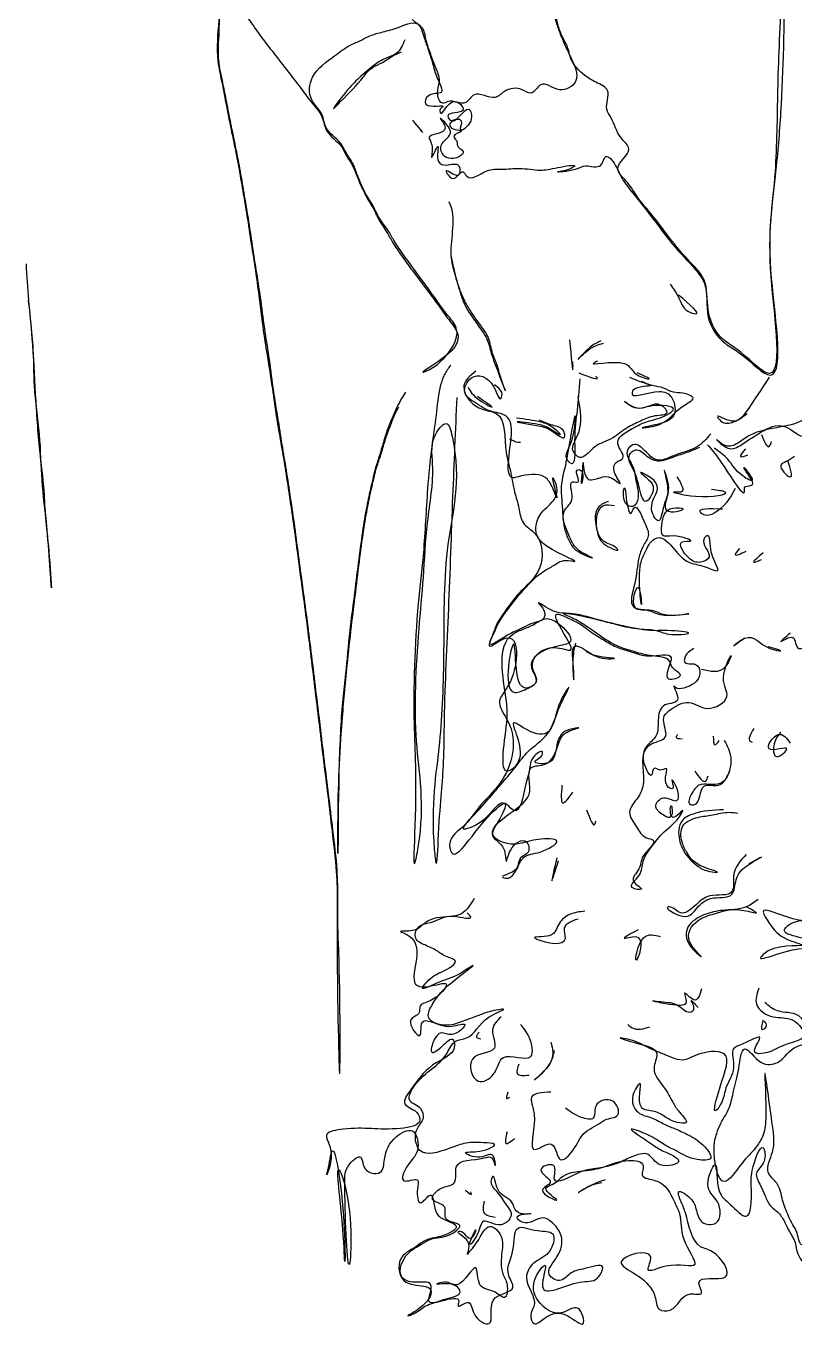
# Model space of a CAD drawing. Header units: metres. Extents: x 0 to 100, y -1 to 141.
# Drawn here: x 52.08 to 74.82, y -0.05 to 38.41 of the extents above; entities that cross this region are included whole.
import ezdxf

# ---------------------------------------------------------------- set-up
doc = ezdxf.new("R2010")
doc.units = ezdxf.units.M

msp = doc.modelspace()

# ---------------------------------------------------------------- linework, layer by layer
for points in [[(59.475, 51.7), (59.6, 51.05), (58.3, 51.025), (59.4, 50.9), (58.9, 50.825), (58.35, 50.25), (58.275, 49.55), (58.15, 46.925), (58.025, 44.625), (57.9, 41.4), (57.775, 38.575), (57.75, 37.375), (57.875, 36.7), (58, 36.05), (58.125, 35.425), (58.25, 34.825), (58.375, 34.175), (58.5, 33.45), (58.625, 32.7), (58.75, 31.875), (58.875, 31.075), (59, 30.1), (59.125, 29.175), (59.25, 28.4), (59.375, 27.575), (59.5, 26.725), (59.625, 26), (59.75, 25.25), (59.875, 24.425), (60, 23.575), (60.125, 22.625), (60.25, 21.7), (60.375, 20.75), (60.5, 19.75), (60.625, 18.725), (60.75, 17.7), (60.875, 16.65), (61, 15.65), (61.125, 14.6), (61.25, 13.4), (61.275, 11.5), (61.275, 11.025), (61.35, 7.425), (61.325, 11.025), (61.3, 11.725), (61.275, 13.425), (61.15, 14.625), (61.025, 15.675), (60.9, 16.675), (60.775, 17.725), (60.65, 18.75), (60.525, 19.775), (60.4, 20.775), (60.275, 21.725), (60.15, 22.65), (60.025, 23.6), (59.9, 24.45), (59.775, 25.275), (59.65, 26.025), (59.525, 26.825), (59.4, 27.6), (59.275, 28.55), (59.15, 29.35), (59.025, 30.275), (58.9, 31.1), (58.775, 31.9), (58.65, 32.725), (58.525, 33.475), (58.4, 34.2), (58.275, 34.85), (58.15, 35.45), (58.025, 36.075), (57.9, 36.725), (57.775, 37.4), (57.775, 38), (57.9, 40.775), (58.025, 43.725), (58.15, 46.3), (58.275, 48.9), (58.35, 50.325), (59.675, 50.75), (59.825, 50.425), (59.95, 50.175), (60.075, 49.875), (60.2, 49.525), (60.325, 49.125), (59.875, 48.775), (59.8, 48.475), (60, 48.2), (59.875, 48.4), (59.9, 48.7), (60.325, 48.9), (60.45, 48.525), (60.6, 48.2), (60.45, 48.625), (60.325, 49.225), (60.2, 49.625), (60.075, 50), (59.925, 50.3), (59.8, 50.575), (59.625, 51.075)], [(61.05, 46.5), (61.25, 46.1), (61.375, 45.775), (61.5, 45.4), (61.625, 45.1), (61.75, 44.75), (61.875, 44.425), (62, 44.025), (62.125, 43.625), (62.25, 43.25), (62.375, 42.825), (62.5, 42.425), (62.625, 41.975), (62.75, 41.525), (62.875, 41.05), (63, 40.575), (63.125, 40.125), (63.25, 39.675), (63.05, 39.85), (62.9, 40.125), (62.725, 40.425), (62.575, 40.7), (62.425, 40.975), (62.05, 41.025), (61.775, 41.025), (61.025, 41.2), (60.75, 41.025), (60.3, 41.25), (60.4, 41.125), (60.7, 40.8), (60.8, 40.475), (60.8, 40.075), (60.7, 40.45), (60.5, 40.8), (60.25, 41.075), (60.1, 41.35), (59.825, 41.6), (59.375, 41.525), (58.975, 41.075), (59.35, 40.8), (59.525, 40.525), (59.65, 40.225), (59.8, 39.725), (59.975, 39.625), (60.25, 39.375), (60.45, 38.725), (60.2, 38.7), (60.025, 39.075), (59.875, 39.35), (59.75, 39.6), (59.575, 39.9), (59.425, 40.225), (59.3, 40.5), (58.725, 40.8), (58.4, 40.45), (58.475, 40.025), (58.75, 39.6), (58.925, 39.275), (59.1, 39.05), (58.725, 39.4), (58.35, 39.825), (58.2, 39.2), (58.55, 38.725), (58.95, 38.2), (59.35, 37.675), (59.775, 37.125), (60.2, 36.575), (60.5, 36.175), (60.825, 35.725), (60.975, 35.3), (61.4, 34.85), (61.55, 34.575), (61.725, 34.3), (61.85, 34), (62, 33.65), (62.175, 33.3), (62.35, 33), (62.5, 32.7), (62.75, 32.3), (62.925, 32), (63.175, 31.625), (63.5, 31.175), (63.9, 30.65), (64.25, 30.175), (64.575, 29.725), (64.825, 29.35), (64.25, 28.475), (63.825, 28.175), (63.95, 28.225), (64.325, 28.475), (64.8, 29.475), (64.55, 29.85), (64.2, 30.325), (63.875, 30.775), (63.525, 31.25), (63.2, 31.7), (62.95, 32.075), (62.775, 32.375), (62.525, 32.725), (62.35, 33.075), (62.15, 33.4), (62, 33.7), (61.875, 34), (61.75, 34.325), (61.55, 34.65), (61.375, 34.95), (60.95, 35.4), (60.825, 35.8), (60.525, 36.225), (60.55, 36.9), (61.2, 37.525), (61.625, 37.825), (61.95, 37.975), (62.2, 38.1), (62.575, 38.225), (63.025, 38.35), (63.65, 38.475), (63.85, 38.075), (63.975, 37.7), (64.1, 37.3), (64.225, 36.9), (64.35, 36.45), (63.975, 36.35), (63.9, 36.1), (64.4, 36.025), (64.325, 35.95), (64.325, 35.85), (64.725, 36.175), (65, 35.925), (64.55, 35.75), (64.625, 35.625), (64.95, 35.8), (65.15, 35.95), (65.225, 35.6), (64.925, 35.35), (64.95, 35.6), (64.625, 35.55), (64.625, 35.425), (64.95, 35.3), (64.725, 35.15), (64.825, 34.975), (64.825, 34.9), (65, 34.7), (64.575, 34.5), (64.35, 34.875), (64.625, 35.3), (64.325, 35.675), (64.475, 35.4), (64.225, 35.225), (64, 35.125), (64.075, 34.9), (64.075, 34.525), (64.25, 34.85), (64.275, 34.4), (64.5, 34.3), (64.875, 34.275), (64.85, 34), (64.5, 34.125), (64.7, 33.9), (65, 34.1), (65.1, 33.975), (65.7, 34.125), (66.15, 34.175), (66.675, 34.2), (67.275, 34.15), (67.8, 34.225), (68.3, 34.275), (67.975, 34.125), (67.8, 34.1), (68.325, 34.175), (68.625, 34.275), (69.075, 34.3), (69.225, 34.55), (69.5, 34.3), (69.675, 33.95), (69.975, 33.525), (70.375, 33.025), (70.775, 32.5), (71.2, 31.95), (71.875, 31.2), (72.125, 30.825), (72.25, 29.8), (72.75, 29.025), (73.125, 28.775), (74, 28.1), (74.125, 30.95), (74.25, 34.075), (74.4, 35.85), (74.525, 40.1), (74.55, 41.6), (74.425, 39.45), (74.3, 36.5), (74.225, 34.1), (74.1, 31), (73.975, 28.15), (73.1, 28.85), (72.625, 29.2), (72.25, 30.025), (72.125, 30.9), (71.65, 31.5), (71.025, 32.25), (70.625, 32.775), (70.125, 33.4), (69.825, 33.825), (69.575, 34.2), (69.9, 34.775), (69.675, 35.1), (69.375, 35.7), (69.25, 35.95), (69.275, 36.5), (68.925, 36.75), (68.6, 36.95), (68.2, 37.425), (68.075, 37.825), (67.925, 38.125), (67.8, 38.475), (67.675, 39.125), (67.55, 40.3), (67.525, 41.325), (67.975, 41.275), (68.2, 41.55), (67.975, 42), (67.6, 41.975), (67.475, 42.875), (67.85, 43.05), (67.85, 43.2), (67.575, 42.925), (67.55, 43.1), (67.425, 41.95), (67.5, 40.8), (67.625, 39.275), (67.75, 38.525), (67.875, 38.175), (68, 37.875), (68.175, 37.5), (68.325, 36.775), (67.85, 36.525), (67.3, 36.675), (67, 36.425), (66.75, 36.525), (66.225, 36.475), (65.95, 36.3), (65.325, 36.375), (65.075, 36.15), (64.55, 36.175), (64.4, 36.125), (64.25, 36.375), (64.3, 36.775), (64.175, 37.225), (64.025, 37.625), (63.9, 38.025), (63.775, 38.375), (63.5, 38.675), (63.6, 38.85), (63.575, 38.95), (63.4, 39.3), (63.275, 39.7), (63.15, 40.15), (63.025, 40.6), (62.9, 41.075), (62.775, 41.55), (62.65, 42), (62.525, 42.45), (62.4, 42.875), (62.275, 43.275), (62.15, 43.65), (62.025, 44.05), (61.9, 44.45), (61.775, 44.775), (61.65, 45.125), (61.5, 45.525), (61.375, 45.85), (61.25, 46.2)], [(76.6, 44.675), (76.475, 42.05), (76.35, 39.325), (76.225, 35.85), (76.1, 32.6), (75.975, 29.275), (75.95, 27.85), (75.525, 27.3), (75.15, 26.825), (74.4, 26.55), (73.475, 26.3), (73.125, 26.075), (72.75, 26), (72.5, 26.175), (72.825, 25.925), (73.225, 26.025), (73.575, 26.25), (73.9, 26.45), (74.6, 26.525), (75.05, 26.3), (75.05, 26.55), (75.55, 27.125), (75.825, 27.525), (76.375, 28.15), (76.725, 28.45), (77.125, 28.75), (77.475, 28.975), (77.75, 29.1), (78.15, 29.225), (78.75, 29.45), (78.95, 28.725), (79.225, 28.3), (79.4, 28.6), (79.625, 28.95), (79.825, 29.1), (79.675, 28.825), (79.55, 28.55), (79.4, 28.225), (79.225, 27.9), (79, 27.525), (78.625, 27.025), (78.425, 26.725), (77.2, 25.425), (76.675, 25.25), (76.775, 24.95), (77.125, 25.3), (78.15, 26.325), (78.775, 27.075), (79.1, 27.525), (79.3, 27.875), (79.45, 28.175), (79.575, 28.45), (79.7, 28.7), (79.85, 29.05), (79.975, 29.325), (80.1, 29.575), (80.325, 29.925), (80.675, 30.4), (80.875, 30.675), (81.2, 30.9), (81.425, 30.25), (81.5, 29), (81.35, 28.425), (81.225, 28.1), (81.1, 27.825), (80.925, 27.525), (80.875, 27.3), (81.075, 27.625), (81.225, 27.925), (81.35, 28.225), (81.475, 28.65), (81.6, 29.5), (81.475, 30.4), (81.275, 31.15), (81.025, 30.875), (80.675, 30.65), (80.25, 30.2), (80.1, 29.95), (79.9, 29.6), (79.675, 29.275), (79.475, 28.95), (79.275, 28.625), (79, 28.825), (78.825, 29.7), (78.275, 29.375), (77.825, 29.25), (77.5, 29.125), (77.2, 28.95), (76.8, 28.65), (76.525, 28.45), (76.3, 28.225), (76.075, 29.875), (76.2, 33.2), (76.325, 36.5), (76.45, 39.9), (76.575, 42), (76.6, 43.525), (76.625, 44.525), (77, 44.525)], [(63.275, 38), (63.025, 37.6), (62.75, 37.475), (62.4, 37.275), (61.925, 36.875), (61.525, 36.45), (61.175, 35.975), (61.375, 36.175), (62.05, 36.9), (62.275, 37.15), (62.55, 37.3), (62.925, 37.525), (63.175, 37.65)], [(63.5, 35.625), (63.8, 35.275), (63.7, 35.4)], [(64.575, 33.225), (64.625, 33.1), (64.65, 31.55), (64.775, 31), (64.9, 30.575), (65.025, 30.225), (65.175, 29.95), (65.45, 29.55), (65.725, 29.1), (65.85, 28.675), (66, 28.275), (66.125, 27.925), (66.25, 27.625), (66.125, 27.975), (66, 28.4), (65.875, 28.725), (65.75, 29.175), (65.525, 29.55), (65.225, 29.975), (65.05, 30.275), (64.9, 30.625), (64.775, 31.05), (64.65, 31.6)], [(52.075, 31.375), (52.15, 30.3), (52.25, 29.175), (52.35, 27.525), (52.475, 25.85), (52.6, 24.65), (52.65, 23.875), (52.75, 22.875), (52.825, 21.8), (52.7, 23.5), (52.55, 24.975), (52.475, 26.325), (52.325, 27.775), (52.3, 28.625), (52.15, 30.3)], [(71.125, 30.775), (71.35, 30.425), (71.65, 29.975), (71.875, 29.9), (71.375, 30.45)], [(68.15, 29.125), (68.25, 28.275), (68.25, 28.475)], [(69.075, 29.1), (68.75, 28.9), (68.4, 28.55), (68.7, 28.825), (69.15, 29.025)], [(68.975, 28.5), (68.875, 28.45), (69.775, 28.425), (70.175, 28.075), (70.5, 27.975), (70.15, 28.15)], [(64.625, 28.375), (64.45, 28.1), (64.325, 27.75), (64.2, 26.9), (64.075, 25.975), (63.95, 24.725), (63.825, 22.825), (63.675, 21.325), (63.55, 17.775), (63.575, 14.75), (63.575, 13.65), (63.675, 14.125), (63.625, 17.25), (63.7, 20.575), (63.825, 22.1), (63.95, 23.725), (64.1, 25.45), (64.225, 26.4), (64.5, 26.65), (64.675, 26.275), (64.55, 23.075), (64.425, 19.925), (64.3, 17.225), (64.15, 14.05), (64.2, 13.65), (64.275, 14.5), (64.425, 16.65), (64.45, 17.875), (64.575, 21.175), (64.7, 24.5), (64.825, 27.425)], [(65.375, 28.2), (65.025, 27.775), (65.2, 27.325), (65.575, 27.075), (65.975, 26.95), (66.275, 25.8), (66.4, 25.25), (66.525, 24.625), (66.65, 24.15), (66.775, 23.725), (67.125, 23.4), (67.25, 22.35), (66.65, 21.625), (66.225, 21.075), (66, 20.725), (65.875, 20.4), (65.775, 20.075), (66.25, 20.3), (66.4, 19.025), (66.075, 18.375), (66.325, 17.85), (66.1, 16.025), (65.45, 15.275), (65.05, 14.775), (64.6, 14.2), (64.625, 14.025), (65.725, 15), (66.25, 15.4), (66.05, 14.9), (65.875, 14.45), (66.2, 14.075), (66.275, 13.7), (66.4, 14.025), (66.875, 14.275), (66.925, 13.975), (66.7, 13.8), (66.525, 13.425), (66.175, 13.225), (66.25, 13.2), (66.55, 13.4), (66.8, 13.825), (67.275, 13.975), (67.775, 14.3), (67.225, 14.35), (66.3, 14.225), (65.875, 14.5), (66.325, 15.075), (66.775, 15.425), (66.95, 15.675), (67.025, 16.475), (67.425, 16.575), (67.825, 17.175), (68.075, 17.525), (68.425, 17.65), (68.15, 17.6), (67.9, 17.45), (67.775, 17.15), (67.475, 16.6), (67.125, 16.65), (67.35, 16.875), (67.35, 16.925), (67.075, 16.775), (66.975, 16.475), (66.85, 15.95), (66.5, 15.2), (66.2, 15.425), (65.875, 15.2), (65.275, 14.725), (65.025, 14.65), (65.325, 15.075), (66.225, 16.1), (66.575, 16.525), (66.925, 16.95), (67.5, 17.475), (67.825, 18.2), (68, 18.575), (68.125, 18.85), (67.95, 18.575), (67.8, 18.225), (67.475, 17.5), (66.825, 17.625), (66.525, 17.8), (66.675, 16.775), (66.35, 16.375), (66.3, 17.925), (66.275, 18.5), (66.475, 20.425), (66.8, 20.575), (67.075, 20.7), (67.425, 20.875), (67.8, 20.75), (68.175, 20.2), (67.725, 20.05), (67.025, 19.425), (67.15, 19), (66.875, 18.825), (66.575, 19.4), (66.5, 20.125), (66.5, 18.7), (66.875, 18.8), (67.175, 19.025), (67.05, 19.45), (67.7, 20.025), (68.175, 19.95), (67.85, 20.675), (67.75, 21), (68.15, 20.875), (68.45, 20.725), (68.875, 20.425), (69.2, 20.225), (69.575, 20.025), (69.975, 19.9), (70.5, 19.775), (71.15, 19.725), (71.075, 19.1), (71.425, 19.2), (71.2, 19.425), (71.1, 19.625), (70.6, 19.775), (70.075, 19.9), (69.675, 20.025), (69.4, 20.15), (69.05, 20.375), (68.65, 20.65), (68.325, 20.85), (67.975, 21.025), (68.55, 20.95), (69.075, 20.825), (69.575, 20.7), (70.225, 20.575), (70.725, 20.525), (71.075, 20.425), (71.675, 20.45), (71.05, 20.525), (70.625, 20.525), (69.8, 20.65), (69.275, 20.775), (68.8, 20.9), (68.25, 21.025), (67.575, 21.15), (67.225, 21.35), (67.4, 21.1), (67.375, 20.875), (67.075, 20.75), (66.8, 20.625), (66.475, 20.475), (66.125, 20.275), (65.8, 20.125), (65.925, 20.475), (66.05, 20.75), (66.3, 21.125), (66.875, 21.825), (67.375, 22.275), (67.675, 22.45), (68.025, 22.6), (68.3, 22.575), (67.975, 22.75), (67.15, 23.525), (67.275, 23.95), (67.675, 24.375), (67.775, 24.75), (67.65, 25.05), (67.775, 24.45), (67.625, 24.8), (67.4, 25.075), (66.625, 25.075), (66.475, 25.05), (66.35, 25.6), (66.225, 26.9), (65.725, 27.05), (65.425, 27.225), (65.05, 27.575), (65.25, 28), (65.9, 27.75), (66.125, 27.4), (66.15, 27.475), (65.925, 27.8)], [(68.425, 28.15), (68.95, 28.025), (68.925, 28.05)], [(65.15, 27.725), (65.475, 27.35), (65.85, 27.15), (65.75, 27.225), (65.425, 27.45)], [(68.45, 27.975), (68.375, 27.05), (68.3, 26.125), (68.175, 25.475), (68.1, 25.55), (68.225, 26.175), (68.3, 26.85), (68.275, 26.75), (68.15, 26.1), (68.025, 25.425), (67.9, 24.7), (67.925, 24.3), (68, 23.55), (68.125, 23.2), (68.35, 22.9), (68.825, 22.675), (68.425, 22.9), (68.15, 23.3), (68, 24.075), (68.225, 24.45), (68.25, 24.925), (68.4, 24.925), (68.375, 25.275), (68.475, 25.275), (68.5, 24.875), (68.525, 25.125), (68.55, 25.5), (68.675, 25.025), (69.05, 25.05), (69.375, 25.05), (69.65, 24.875), (69.5, 25.15), (69.525, 25.5), (69.725, 25.625), (69.575, 26.05), (70, 26.5), (70.35, 26.675), (70.825, 26.825), (71.225, 27.075), (70.6, 27.175), (70, 27.15), (69.775, 27.3), (70.1, 27.125), (70.85, 27.2), (71.025, 26.975), (70.675, 26.875), (70.25, 26.725), (69.85, 26.525), (69.425, 26.225), (69.15, 26.1), (68.85, 25.925), (68.45, 25.65), (68.25, 25.85), (68.375, 26.275), (68.4, 27.45)], [(69.925, 28.025), (70.225, 27.9), (70.55, 27.775), (70.025, 27.625), (70, 27.575), (70.8, 27.6), (71.15, 27.45), (71.25, 26.95), (70.625, 26.6), (70.3, 26.525), (70.65, 26.575), (71.55, 27.2), (71.8, 27.4), (71.5, 27.55), (71.225, 27.575), (70.925, 27.7), (70.6, 27.775), (70.275, 27.9)], [(74.05, 28.025), (73.35, 26.975), (72.95, 26.725), (72.525, 26.85), (72.625, 26.725), (73, 26.7), (73.4, 26.95)], [(63.3, 27.575), (63.075, 27.2), (62.95, 26.925), (62.8, 26.575), (62.675, 26.2), (62.55, 25.775), (62.425, 25.375), (62.275, 24.775), (62.15, 24.2), (62.025, 23.45), (61.9, 22.525), (61.775, 21.525), (61.65, 20.525), (61.525, 19.25), (61.375, 17.6), (61.3, 14.05), (61.3, 14.775), (61.425, 17.85), (61.575, 19.5), (61.7, 20.65), (61.825, 21.675), (61.95, 22.7), (62.075, 23.575), (62.2, 24.3), (62.325, 24.875), (62.475, 25.45), (62.6, 25.825), (62.725, 26.25), (62.85, 26.575), (62.975, 26.9), (63.1, 27.15)], [(66.575, 26.825), (67.3, 26.7), (67.675, 26.525), (67.875, 26.325), (67.6, 26.475), (67.225, 26.625), (66.6, 26.7), (67.275, 26.575), (67.675, 26.4), (68, 26.25), (67.975, 26.425), (67.65, 26.6), (67.25, 26.75)], [(66.375, 26.2), (66.625, 26.1), (66.7, 26.1)], [(72.325, 26.35), (71.9, 25.95), (71.6, 25.825), (71.225, 25.7), (70.725, 25.575), (70.425, 25.8), (70.025, 26.025), (69.85, 25.825), (70, 25.425), (70.125, 24.9), (70.175, 24.45), (70.025, 24.2), (69.8, 24.3), (69.775, 24.75), (69.825, 24.45), (69.975, 24), (70.05, 24.15), (70.375, 23.7), (70.475, 23.325), (70.325, 23.025), (70.2, 22.675), (70.075, 21.925), (70.05, 21.225), (70.475, 21.125), (70.825, 21), (71.675, 21.025), (70.925, 21), (70.575, 21.125), (70.075, 21.225), (70.175, 21.8), (70.275, 21.35), (70.25, 22.5), (70.375, 22.825), (70.5, 23.075), (70.75, 23.275), (71.25, 22.925), (71.675, 22.55), (72.125, 22.425), (72.525, 22.3), (72.35, 22.825), (72.2, 23.325), (72.125, 23.25), (72.275, 22.7), (72.025, 22.55), (71.675, 22.675), (71.475, 23.15), (71.725, 23.175), (71.225, 23.325), (70.9, 23.35), (70.875, 23.65), (71.2, 24.15), (71.5, 24.125), (71.025, 24.075), (71, 24.325), (71.075, 24.825), (70.95, 25.275), (71.05, 24.725), (70.925, 24.175), (70.775, 23.775), (70.575, 24.125), (70.7, 24.9), (70.25, 25.2), (70.475, 25), (70.625, 24.725), (70.4, 24.35), (70.2, 24.8), (70.05, 25.25), (69.925, 25.725), (70.1, 25.875), (70.425, 25.7), (70.75, 25.55), (71.25, 25.675), (71.625, 25.8), (72, 25.95)], [(73.825, 26.325), (74.05, 25.975), (74.125, 26.125)], [(72.225, 26.025), (72.6, 25.55), (73.325, 24.7), (73.325, 24.75), (73.525, 24.825), (73.375, 25.225), (73.3, 25.35), (73.55, 24.975), (73.275, 25.1), (72.825, 25.6), (72.425, 25.925)], [(73.35, 25.9), (73.2, 25.675), (73.425, 25.725)], [(74.8, 25.675), (74.55, 25.525), (74.4, 25.425), (74.675, 25.075), (74.6, 25.55)], [(71.325, 25.075), (71.45, 24.625), (71.25, 24.625), (71.875, 24.5), (72.75, 24.625), (72.35, 24.7)], [(73.05, 24.725), (72.425, 24), (72.125, 23.95), (72.025, 24.025), (72.675, 24.125)], [(69.3, 24.35), (69, 24.175), (68.975, 23.425), (69.225, 23.05), (69.575, 22.925), (69.525, 22.975), (69.15, 23.175), (68.95, 23.6), (69.15, 24.225), (69.475, 24.225)], [(73.175, 22.95), (73.05, 22.775), (73.375, 22.875)], [(73.875, 22.825), (73.6, 22.55), (73.825, 22.625)], [(73.325, 20.3), (73, 20.075), (73.325, 20.3), (74.075, 20), (74.4, 19.925), (74.025, 20.05)], [(74.675, 20.45), (74.4, 20.2), (74.75, 20.325), (74.925, 20), (75, 20), (75.4, 20.175), (75.425, 20.175), (75.05, 20.125)], [(68.325, 20.15), (68.25, 19.7), (68.275, 19.075), (68.275, 19.3), (68.325, 20.075), (68.775, 19.85), (69.2, 19.7), (69.475, 19.7), (68.95, 19.775), (68.65, 19.9)], [(71.825, 20), (71.55, 19.7), (71.55, 19.6), (71.875, 19.525), (72, 19.25), (71.525, 18.825), (71.275, 18.85), (71.25, 18.875), (71.35, 18.525), (70.975, 18.325), (70.775, 17.95), (70.7, 17.4), (70.425, 17.1), (70.325, 16.375), (70.3, 15.85), (70.175, 15.6), (69.925, 15.15), (70.125, 14.725), (70.425, 14.4), (70.625, 14.325), (70.325, 13.85), (70.2, 13.475), (70.05, 13.1), (70.275, 12.875), (70, 12.925), (70.2, 13.275), (70.325, 13.7), (70.55, 14.1), (70.95, 14.575), (71.45, 15.1), (71.5, 15.2), (71.2, 15), (71.15, 15.35), (71.15, 15.025), (70.875, 15.1), (70.7, 15.35), (70.925, 15.575), (71.325, 15.5), (71.35, 15.775), (71.175, 16.1), (71.2, 15.85), (71.025, 15.95), (71, 16.45), (70.825, 16.4), (70.65, 16.45), (70.575, 16.25), (70.4, 16.475), (70.575, 17.175), (71, 17.425), (71, 17.5), (70.95, 18), (71.15, 18.2), (71.675, 18.4), (72.225, 18.225), (72.8, 18.575), (72.7, 19.125), (72.925, 19.775), (72.75, 19.45), (72.05, 19.375)], [(71.35, 17.45), (71.3, 17.375), (71.475, 17.325)], [(72.4, 17.4), (72.45, 17.15), (72.575, 17.275)], [(73.6, 17.625), (73.5, 17.25), (73.55, 17.225)], [(74.4, 17.525), (74.2, 17.175), (74.275, 16.8), (74.575, 17.025), (74.05, 17.025), (74.325, 17.45), (74.675, 17.2)], [(72.725, 17.275), (72.85, 17.025), (72.85, 16.3), (72.6, 16), (71.975, 15.95), (71.75, 15.675), (71.7, 15.4), (71.825, 15.375), (72.125, 15.925), (72.55, 15.95), (72.875, 16.35)], [(71.85, 16.375), (72.175, 16.075), (72.25, 16.225)], [(67.925, 15.95), (67.95, 15.425), (68.25, 15.75)], [(68.65, 15.225), (68.9, 14.8), (68.925, 14.9)], [(72.7, 15.225), (71.8, 15.1), (71.475, 14.9), (71.4, 14.325), (71.525, 14), (71.95, 13.55), (72.3, 13.4), (72.525, 13.375), (72.125, 13.525), (71.625, 13.95), (71.475, 14.275), (71.5, 14.75), (71.95, 15), (72.375, 15.075), (72.875, 15.15), (73.125, 15.125)], [(73.375, 13.9), (73, 13.275), (72.95, 12.8), (72.3, 12.675), (71.9, 12.425), (71.425, 12.175), (71.1, 12.35), (71.075, 12.35), (71.5, 12.075), (71.925, 12.325), (72.325, 12.6), (72.95, 12.725), (73.075, 13.15), (73.6, 13.7), (73.825, 13.825), (73.45, 13.625)], [(67.775, 13.8), (67.625, 13.125), (67.825, 13.725)], [(65.325, 12.6), (64.95, 12.15), (64.225, 12.025), (63.875, 11.875), (63.5, 11.65), (63.15, 11.625), (63.4, 11.5), (63.65, 10.025), (63.975, 10), (64.5, 10.075), (64.025, 9.575), (63.725, 9.4), (63.7, 9.225), (63.45, 9), (63.725, 8.55), (63.825, 8.975), (63.975, 8.975), (64.675, 8.825), (65.05, 8.875), (64.675, 8.575), (64.35, 8.625), (64.15, 8.425), (64.075, 8.05), (64.4, 8.25), (64.7, 8.425), (64.75, 8.275), (64.225, 7.75), (63.475, 6.975), (63.275, 6.525), (63.625, 6.275), (63.725, 6.05), (63.15, 5.8), (61.45, 5.775), (60.975, 5.625), (61.1, 5.025), (60.975, 4.45), (61, 4.55), (61.125, 5.125), (61.375, 4.1), (61.5, 1.875), (61.425, 3.05), (61.35, 4.55), (61.5, 4.125), (61.625, 1.775), (61.5, 4.175), (61.65, 4.75), (61.975, 4.95), (62.05, 4.725), (62.3, 4.475), (62.55, 4.5), (62.675, 4.875), (63.025, 5.55), (63.5, 5.725), (63.65, 5.15), (63.325, 4.65), (63.25, 4.25), (63.65, 4.275), (63.65, 4), (63.75, 3.6), (64.025, 3.825), (64.2, 3.325), (64.45, 3.1), (64.8, 2.9), (64.4, 2.625), (63.925, 2.5), (63.6, 2.3), (63.15, 1.925), (63.25, 1.3), (63.55, 1.175), (64.025, 1.05), (63.8, 0.55), (63.375, 0.25), (63.55, 0.325), (63.9, 0.55), (64.375, 0.7), (64.875, 0.675), (64.85, 0.55), (65.125, 0.65), (65.325, 0.325), (65.775, 0.025), (65.9, 0.725), (66.475, 1.1), (66.35, 1.45), (66.475, 2.2), (66.625, 2.85), (67.2, 2.775), (67.65, 2.675), (67.525, 2.125), (67.075, 1.8), (66.875, 1.4), (67.1, 0.55), (67, 0.275), (67.1, 0.025), (67.4, 0.175), (68.1, 0.25), (68.55, 0.025), (68.4, 0.475), (67.95, 0.35), (67.225, 0.7), (67.15, 1.4), (67.425, 1.75), (67.35, 1.125), (68.45, 1.25), (68.975, 1.375), (69.125, 1.7), (68.6, 1.65), (68.2, 1.525), (67.85, 1.3), (67.55, 1.475), (67.775, 2), (67.9, 2.625), (67.675, 2.975), (67.375, 3.15), (66.75, 3.025), (66.6, 3.175), (67, 3.275), (66.65, 3.3), (66.45, 3.6), (66.025, 4), (65.875, 4.375), (65.825, 4.225), (66, 3.925), (66.3, 3.5), (66.425, 3.3), (66.125, 2.95), (65.6, 3.05), (65.425, 2.675), (65.2, 2.375), (65.375, 2.8), (65.25, 2.55), (64.9, 2.75), (64.875, 2.75), (65.15, 2.425), (65.125, 2.075), (65.275, 2.25), (65.425, 2.45), (65.8, 2.9), (66.125, 2.6), (66.15, 2.15), (66.175, 1.5), (66.3, 1.175), (66.225, 0.8), (65.95, 0.95), (65.5, 1.175), (65.375, 1.675), (64.825, 1.175), (64.45, 1.25), (64.225, 1.2), (64.725, 1.175), (64.9, 0.95), (64.5, 0.75), (64, 0.675), (64.05, 1.175), (63.5, 1.25), (63.175, 1.425), (63.375, 2.1), (63.775, 2.375), (64.05, 2.525), (64.6, 2.65), (64.9, 2.925), (64.5, 3.125), (64.45, 3.475), (64.1, 3.7), (64.3, 4), (64.75, 4.2), (64.8, 4.65), (65.625, 4.925), (65.85, 4.925), (65.95, 4.7), (65.9, 4.975), (65.5, 4.95), (65.075, 5.075), (65.5, 5.125), (65.925, 5.325), (65.6, 5.375), (65.025, 5.35), (64.575, 5.2), (63.725, 5.15), (63.65, 5.8), (63.825, 6.1), (63.75, 6.375), (63.425, 6.625), (63.575, 7.075), (64.525, 8.025), (64.775, 8.375), (65.1, 8.475), (65.775, 9.1), (66.2, 9.325), (65.775, 9.25), (65.425, 9.125), (65, 8.975), (64.525, 8.85), (63.975, 9.1), (64.1, 9.475), (64.675, 10.125), (65.3, 10.625), (64.9, 10.375), (64.175, 10.075), (63.8, 9.95), (63.925, 10.125), (64.35, 10.425), (64.6, 10.55), (64.775, 10.75), (64.525, 10.875), (64.225, 11.05), (63.875, 11.225), (63.6, 11.425), (63.675, 11.75), (64.075, 11.9), (64.725, 12.075), (65.225, 12.05), (65.125, 12.175)], [(73.725, 12.575), (73.375, 12.35), (72.675, 12.25), (72.15, 12.125), (71.65, 11.75), (71.7, 11.225), (72.05, 10.875), (71.7, 11.325), (71.95, 11.95), (72.425, 12.15), (73.3, 12.25), (73.675, 12.175), (73.375, 12.35)], [(76.175, 12.45), (75.825, 12.225), (75.45, 11.975), (75.7, 11.8), (76.05, 11.6), (75.75, 11.675), (75.35, 11.875), (74.75, 12), (73.875, 12.2), (74.05, 11.875), (74.575, 11.4), (75.05, 11.225), (74.025, 11.05), (73.8, 10.85), (74.35, 10.975), (75.475, 10.875), (75.65, 10.225), (76.15, 10.375), (75.75, 10.775), (75.55, 11.1), (75.025, 11.425), (74.5, 11.65), (75, 11.95), (75.425, 11.8), (75.75, 11.65), (76.1, 11.425), (76.425, 11.25), (76.65, 11.3), (76.225, 11.525), (75.875, 11.725), (75.5, 11.925), (75.875, 12.25)], [(68.6, 12.225), (68.15, 12.125), (67.85, 11.875), (67.55, 11.5), (67.125, 11.425), (67.175, 11.4), (68.025, 11.425), (68, 11.725), (68.4, 12)], [(70.175, 11.675), (69.775, 11.425), (70.175, 11.45), (70.125, 10.775), (70.35, 11.45), (70.825, 11.475)], [(73.75, 9.95), (73.675, 9.475), (74.175, 9.1), (74.75, 9), (75.075, 8.525), (74.6, 8.3), (73.9, 8.025), (73.625, 8.05), (73.775, 8.475), (73.275, 8.3), (73, 8.15), (73, 7.6), (72.775, 7), (72.65, 6.575), (72.475, 6.325), (72.6, 7.025), (72.725, 8), (71.85, 7.95), (71.55, 7.825), (70.975, 7.975), (70.5, 8.175), (70.075, 8.375), (69.65, 8.475), (70.125, 8.325), (70.725, 8), (70.65, 7.575), (70.95, 7), (71.2, 6.575), (71.4, 6.275), (71.6, 5.975), (71.325, 5.975), (71, 6.125), (70.65, 6.3), (70.275, 6.425), (70.225, 7.125), (70.025, 6.775), (70.175, 6.275), (70.6, 6.1), (70.95, 5.925), (71.3, 5.775), (71.675, 5.6), (72.15, 5.25), (72.325, 4.925), (71.925, 4.875), (71.325, 5.125), (71.025, 5.275), (70.625, 5.525), (69.975, 5.775), (70.525, 5.375), (70.875, 5.15), (71.15, 5.025), (71.375, 4.85), (70.825, 4.725), (70.475, 5.025), (69.975, 4.95), (69.525, 4.75), (69, 4.625), (68.45, 4.5), (67.7, 4.3), (67.675, 4.7), (67.3, 4.575), (67.575, 4.2), (67.35, 3.975), (67.775, 3.675), (67.45, 4.025), (67.65, 4.15), (67.975, 4.4), (68.65, 4.55), (69.2, 4.675), (69.9, 4.85), (70.325, 4.7), (70.3, 4.425), (70.7, 4.25), (71.25, 3.625), (71.4, 3.275), (71.525, 2.525), (71.85, 1.775), (71, 1.725), (70.475, 1.625), (70.55, 2), (69.675, 1.85), (70.075, 1.5), (70.475, 1.175), (70.675, 0.825), (70.8, 0.45), (71.125, 0.425), (71.725, 0.9), (72.05, 0.925), (71.975, 1.225), (72.75, 1.4), (72.375, 2.15), (72.025, 2.3), (71.575, 3.3), (71.45, 3.625), (71.375, 3.925), (71.725, 3.725), (71.9, 3.375), (72.075, 3.025), (72.475, 3), (72.525, 3.625), (72.25, 4.05), (72.45, 4.725), (72.575, 3.95), (72.9, 3.55), (73.375, 3.2), (73.525, 4), (73.55, 4.55), (73.875, 5.225), (73.9, 4.825), (73.675, 4.475), (73.8, 4.1), (73.925, 3.825), (74.075, 3.525), (74.325, 3.3), (74.525, 3), (74.65, 2.75), (74.8, 2.475), (74.925, 2.025), (75.1, 1.825), (75.225, 2.125), (75.375, 2.425), (75.5, 2.725), (75.65, 3.05), (75.825, 3.375), (76.25, 3.7), (76.2, 4.35), (76.375, 4.525), (76.6, 4.225), (77.075, 4.025), (76.95, 4.3), (76.55, 4.525), (76.425, 4.8), (76.325, 5.175), (76.55, 5.5), (77.25, 5.475), (77.6, 5.325), (77.575, 4.8), (77.925, 4.7), (78.35, 5), (78.95, 5.325), (78.825, 5.8), (78.625, 6.125), (78.5, 6.45), (78.375, 6.875), (78.25, 7.35), (78.65, 7.15), (78.65, 7.125), (79.025, 6.85), (78.775, 7.2), (78.5, 7.45), (78.275, 7.975), (78, 8.375), (78.025, 8.7), (78.35, 8.825), (78.65, 8.975), (79.05, 9.25), (78.85, 9.55), (78.6, 9.15), (78.3, 8.975), (77.925, 8.825), (77.275, 8.7), (77.325, 8.375), (77.675, 7.4), (77.5, 7.5), (77.4, 7.125), (77.5, 6.75), (77.15, 6.75), (76.85, 6.875), (76.325, 7.225), (76.075, 7.6), (75.95, 7.95), (75.8, 8.3), (75.675, 8.875), (75.525, 8.35), (75.75, 8.025), (75.875, 7.7), (76, 7.225), (76.125, 6.55), (76.25, 5.525), (76.125, 4.65), (76, 4.25), (75.875, 3.725), (75.625, 3.425), (75.5, 3.175), (75.35, 2.85), (75.225, 2.55), (75.025, 2.35), (74.875, 2.7), (74.75, 2.95), (74.625, 3.2), (74.45, 3.675), (74.275, 4.175), (74.025, 4.5), (74.15, 5.1), (74.15, 5.875), (73.925, 7.425), (73.95, 6.075), (73.85, 5.55), (73.65, 5.225), (73.25, 4.775), (72.725, 4.225), (72.425, 5.225), (72.5, 5.65), (72.625, 5.95), (72.875, 6.425), (73, 6.9), (73.15, 7.575), (73.325, 8.15), (73.825, 7.75), (74.3, 7.75), (74.875, 8.225), (75.2, 8.35), (74.925, 9.125), (74.3, 9.275), (73.925, 9.525)], [(72.05, 9.925), (71.825, 9.6), (71.55, 9.8), (71.6, 9.55), (71.225, 9.45), (70.625, 9.575), (70.85, 9.55), (71.375, 9.425), (71.75, 9.25), (71.825, 9.325), (71.75, 9.575), (71.95, 9.375)], [(66.125, 9.1), (65.875, 8.725), (65.925, 8.175), (65.275, 7.85), (65.45, 7.2), (65.9, 7.4), (66.2, 7.9), (67, 7.925), (66.95, 8.5), (66.7, 8.875)], [(69.875, 8.875), (70, 8.775), (70.525, 8.8)], [(73.875, 9), (73.85, 8.725), (73.975, 8.825), (73.9, 8.975)], [(65.475, 8.65), (65.4, 8.5), (65.525, 8.45)], [(67.6, 8.35), (67.65, 8.05), (67.525, 7.65), (67.1, 7.225), (67.525, 7.65), (67.7, 8.1)], [(66.65, 7.7), (66.6, 7.425), (66.95, 7.375)], [(66.325, 6.875), (66.3, 6.675), (66.375, 6.725)], [(67.6, 6.875), (67.025, 6.725), (67.1, 6.225), (67.15, 5.175), (67.625, 5.325), (67.875, 4.875), (68.25, 5.15), (68.575, 5.65), (69.075, 5.975), (69.2, 6.05), (69.575, 6.2), (69.425, 6.6), (68.925, 6.45), (68.85, 6.1), (68.5, 6.125), (68.025, 6.4)], [(66.3, 5.7), (66.275, 5.35), (66.525, 5.5)], [(69.2, 4.275), (68.75, 4.1), (68.4, 3.9), (68.7, 4.075), (69.1, 4.2)], [(65.075, 3.975), (65.25, 3.85), (65.225, 3.925)], [(65.625, 3.65), (65.625, 3.3), (65.95, 3.175)]]:
    msp.add_spline(points, degree=3)

doc.saveas('drawing.dxf')
